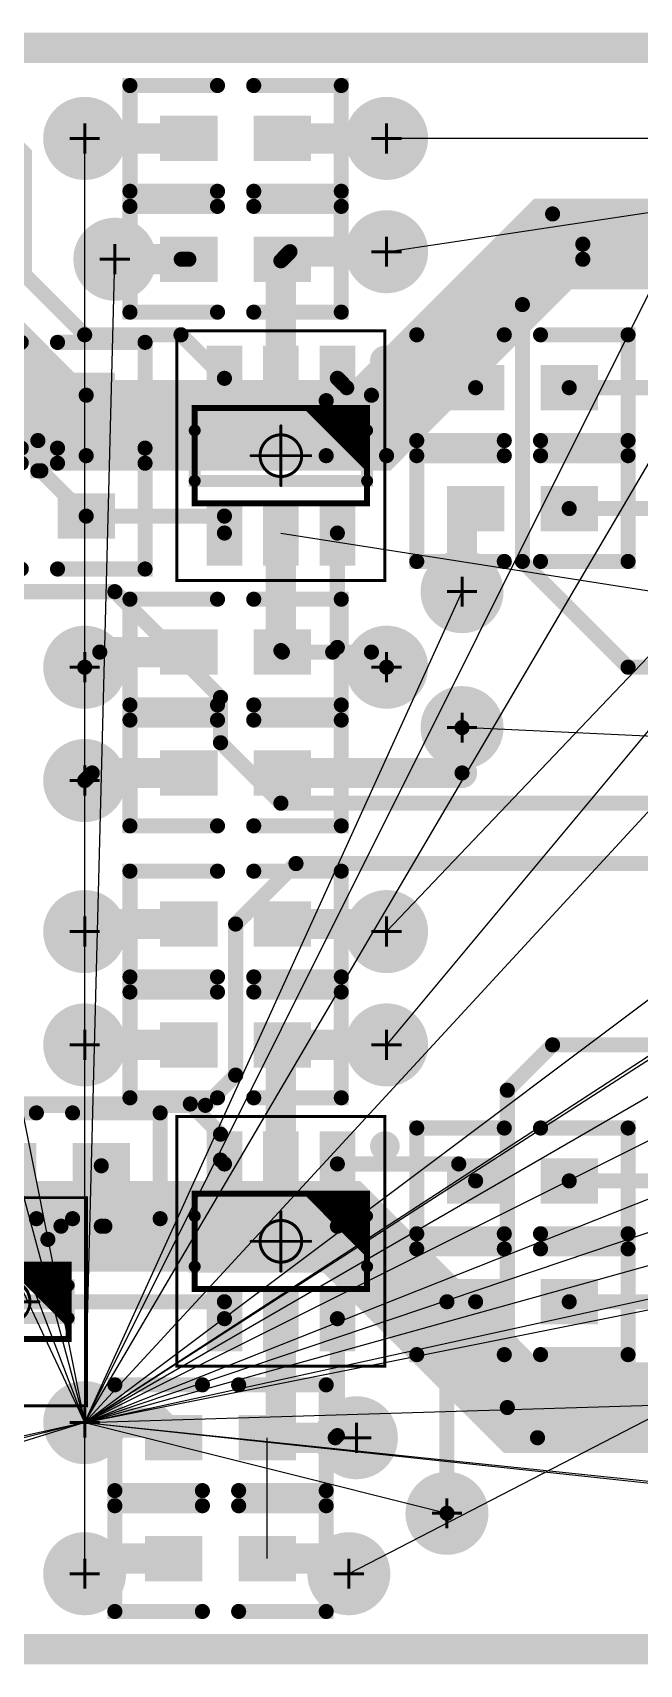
# Model space of a CAD drawing. Extents: x -523 to 10194, y -2797 to 6818.
# Drawn here: x 466 to 868, y -10 to 1070 of the extents above; entities that cross this region are included whole.
import ezdxf

# ---------------------------------------------------------------- set-up
doc = ezdxf.new("R2010")
doc.units = 0
for name, pattern in [('SIG_0', [2, 1, 1]), ('SIG_1', [2, 1, 1]), ('SIG_12', [2, 1, 1]), ('SIG_13', [2, 1, 1]), ('SIG_14', [2, 1, 1]), ('SIG_17', [2, 1, 1]), ('SIG_2', [2, 1, 1]), ('SIG_21', [2, 1, 1]), ('SIG_22', [2, 1, 1]), ('SIG_23', [2, 1, 1]), ('SIG_24', [2, 1, 1]), ('SIG_29', [2, 1, 1]), ('SIG_3', [2, 1, 1]), ('SIG_30', [2, 1, 1]), ('SIG_31', [2, 1, 1]), ('SIG_32', [2, 1, 1]), ('SIG_4', [2, 1, 1]), ('SIG_6', [2, 1, 1]), ('SIG_9', [2, 1, 1])]:
    doc.linetypes.add(name, pattern=pattern)
for name, color, linetype in [('BOARD_OUTLINE_00', 254, 'CONTINUOUS'), ('COPPER_02', 231, 'CONTINUOUS'), ('COPPER_03', 6, 'CONTINUOUS'), ('COPPER_04', 4, 'CONTINUOUS'), ('DRIL_NPLTE_THRU_01', 176, 'CONTINUOUS'), ('DRIL_NPLTE_THRU_02', 16, 'CONTINUOUS'), ('DRIL_NPLTE_THRU_05', 34, 'CONTINUOUS'), ('DRIL_NPLTE_THRU_06', 254, 'CONTINUOUS'), ('DRIL_PLTE_THRU_01', 176, 'CONTINUOUS'), ('DRIL_PLTE_THRU_02', 16, 'CONTINUOUS'), ('DRIL_PLTE_THRU_05', 34, 'CONTINUOUS'), ('DRIL_PLTE_THRU_06', 254, 'CONTINUOUS'), ('DRIL_SYMBOL', 254, 'CONTINUOUS'), ('LINK_00', 254, 'CONTINUOUS'), ('PADS_BOT', 57, 'CONTINUOUS'), ('PADS_INNER', 5, 'CONTINUOUS'), ('PADS_TOP', 5, 'CONTINUOUS'), ('PADS_XR_121', 176, 'CONTINUOUS'), ('PADS_XR_123', 183, 'CONTINUOUS'), ('PADS_XR_127', 43, 'CONTINUOUS'), ('PART_TOP_2DLINE_00', 254, 'CONTINUOUS'), ('PART_TOP_2DLINE_120', 6, 'CONTINUOUS'), ('PART_TOP_2DLINE_126', 254, 'CONTINUOUS'), ('PART_TOP_2DLINE_127', 43, 'CONTINUOUS'), ('TRACE_01', 5, 'CONTINUOUS'), ('TRACE_05', 43, 'CONTINUOUS'), ('TRACE_06', 1, 'CONTINUOUS'), ('VIAPTS', 254, 'CONTINUOUS')]:
    doc.layers.add(name, color=color, linetype=linetype)

# ---------------------------------------------------------------- blocks, each defined once
blk = doc.blocks.new('BOARD_9')
at = {"layer": 'BOARD_OUTLINE_00', "const_width": 20}
blk.add_lwpolyline([(20, 20), (2810, 20), (2810, -1040), (20, -1040)], close=True, dxfattribs=at)
blk = doc.blocks.new('SMOOTH_10')
at = {"const_width": 5}
blk.add_lwpolyline([(-2.5, 0, 1), (2.5, 0, 1)], format="xyb", close=True, dxfattribs=at)
blk = doc.blocks.new('COPPER_16')
at = {"layer": 'COPPER_02', "const_width": 10}
blk.add_lwpolyline([(0, 10), (-20, 10), (-110, 100), (-210, 100), (-250, 60), (-250, -110), (-180, -180), (-100, -180), (-80, -160), (-80, -130), (-50, -100), (-30, -100), (-10, -80), (0, -80)], close=True, dxfattribs=at)
at = {"layer": 'COPPER_02'}
for p in [(-210, 100), (-110, 100), (-250, 60), (-20, 10), (0, 10), (-10, -80), (0, -80), (-50, -100), (-30, -100), (-250, -110), (-80, -130), (-80, -160), (-180, -180), (-100, -180)]:
    blk.add_blockref('SMOOTH_10', p, dxfattribs=at)
blk = doc.blocks.new('COPPER_17')
at = {"layer": 'COPPER_03', "const_width": 10}
blk.add_lwpolyline([(0, 0), (-20, 0), (-110, 90), (-210, 90), (-250, 50), (-250, -120), (-180, -190), (-100, -190), (-80, -170), (-80, -140), (-50, -110), (-30, -110), (-10, -90), (0, -90)], close=True, dxfattribs=at)
at = {"layer": 'COPPER_03'}
for p in [(-210, 90), (-110, 90), (-250, 50), (-20, 0), (0, 0), (-10, -90), (0, -90), (-50, -110), (-30, -110), (-250, -120), (-80, -140), (-80, -170), (-180, -190), (-100, -190)]:
    blk.add_blockref('SMOOTH_10', p, dxfattribs=at)
blk = doc.blocks.new('COPPER_18')
at = {"layer": 'COPPER_04', "const_width": 10}
blk.add_lwpolyline([(0, 0), (-20, 0), (-110, 90), (-210, 90), (-250, 50), (-250, -120), (-180, -190), (-100, -190), (-80, -170), (-80, -140), (-50, -110), (-30, -110), (-10, -90), (0, -90)], close=True, dxfattribs=at)
at = {"layer": 'COPPER_04'}
for p in [(-210, 90), (-110, 90), (-250, 50), (-20, 0), (0, 0), (-10, -90), (0, -90), (-50, -110), (-30, -110), (-250, -120), (-80, -140), (-80, -170), (-180, -190), (-100, -190)]:
    blk.add_blockref('SMOOTH_10', p, dxfattribs=at)
blk = doc.blocks.new('COPPER_19')
at = {"layer": 'COPPER_02', "const_width": 10}
blk.add_lwpolyline([(10, 0), (-20, 0), (-110, 90), (-230, 90), (-260, 60), (-260, -150), (-240, -170), (-110, -170), (-20, -80), (10, -80)], close=True, dxfattribs=at)
at = {"layer": 'COPPER_02'}
for p in [(-230, 90), (-110, 90), (-260, 60), (-20, 0), (10, 0), (-20, -80), (10, -80), (-260, -150), (-240, -170), (-110, -170)]:
    blk.add_blockref('SMOOTH_10', p, dxfattribs=at)
blk = doc.blocks.new('COPPER_20')
at = {"layer": 'COPPER_03', "const_width": 10}
blk.add_lwpolyline([(0, 0), (-30, 0), (-120, 90), (-240, 90), (-270, 60), (-270, -150), (-250, -170), (-120, -170), (-30, -80), (0, -80)], close=True, dxfattribs=at)
at = {"layer": 'COPPER_03'}
for p in [(-240, 90), (-120, 90), (-270, 60), (-30, 0), (0, 0), (-30, -80), (0, -80), (-270, -150), (-250, -170), (-120, -170)]:
    blk.add_blockref('SMOOTH_10', p, dxfattribs=at)
blk = doc.blocks.new('COPPER_21')
at = {"layer": 'COPPER_04', "const_width": 10}
blk.add_lwpolyline([(0, 0), (-30, 0), (-120, 90), (-240, 90), (-270, 60), (-270, -150), (-250, -170), (-120, -170), (-30, -80), (0, -80)], close=True, dxfattribs=at)
at = {"layer": 'COPPER_04'}
for p in [(-240, 90), (-120, 90), (-270, 60), (-30, 0), (0, 0), (-30, -80), (0, -80), (-270, -150), (-250, -170), (-120, -170)]:
    blk.add_blockref('SMOOTH_10', p, dxfattribs=at)
blk = doc.blocks.new('COPPER_70')
at = {"layer": 'COPPER_02', "const_width": 20}
blk.add_lwpolyline([(0, 0), (2790, 0), (2790, -1060), (0, -1060), (0, 0)], dxfattribs=at)
blk = doc.blocks.new('COPPER_71')
at = {"layer": 'COPPER_03', "const_width": 10}
blk.add_lwpolyline([(0, 0), (2790, 0), (2790, -1060), (0, -1060), (0, 0)], dxfattribs=at)
blk = doc.blocks.new('COPPER_72')
at = {"layer": 'COPPER_04', "const_width": 10}
blk.add_lwpolyline([(0, 0), (0, 1060), (2790, 1060), (2790, 0), (0, 0)], dxfattribs=at)
blk = doc.blocks.new('SMOOTH_1$968503937')
at = {"const_width": 0.984}
blk.add_lwpolyline([(-0.5, 0, 1), (0.5, 0, 1)], format="xyb", close=True, dxfattribs=at)
blk = doc.blocks.new('SMOOTH_3$937007874')
at = {"const_width": 1.97}
blk.add_lwpolyline([(-1, 0, 1), (1, 0, 1)], format="xyb", close=True, dxfattribs=at)
blk = doc.blocks.new('SMOOTH_7$874015748')
at = {"const_width": 3.94}
blk.add_lwpolyline([(-2, 0, 1), (2, 0, 1)], format="xyb", close=True, dxfattribs=at)
blk = doc.blocks.new('PART_BODY_TOP_2')
at = {"layer": 'PART_TOP_2DLINE_120', "const_width": 1.97}
blk.add_lwpolyline([(-82.7, -68.9), (82.7, -68.9), (82.7, 68.9), (-82.7, 68.9)], close=True, dxfattribs=at)
blk.add_lwpolyline([(-13.8, 0, 1), (13.8, 0, 1)], format="xyb", close=True, dxfattribs=at)
for points in [[(0, -19.7), (0, 19.7)], [(-19.7, 0), (19.7, 0)]]:
    blk.add_lwpolyline(points, dxfattribs=at)
at = {"layer": 'PART_TOP_2DLINE_126', "const_width": 9.84}
blk.add_lwpolyline([(-67.9, 68.9, 1), (-58.1, 68.9, 1)], format="xyb", close=True, dxfattribs=at)
at = {"layer": 'PART_TOP_2DLINE_126', "const_width": 7.87}
blk.add_lwpolyline([(-16.7, -57.1), (16.7, -57.1), (16.7, 57.1), (-16.7, 57.1)], close=True, dxfattribs=at)
at = {"layer": 'PART_TOP_2DLINE_127', "const_width": 3.94}
for points in [[(-27.6, 57.1), (-31.5, 53.1)], [(-23.6, 57.1), (-31.5, 49.2)], [(-19.7, 57.1), (-31.5, 45.3)], [(-15.7, 57.1), (-31.5, 41.3)], [(-11.8, 57.1), (-31.5, 37.4)], [(-7.9, 57.1), (-31.5, 33.5)], [(-3.9, 57.1), (-31.5, 29.5)], [(0, 57.1), (-31.5, 25.6)], [(3.9, 57.1), (-31.5, 21.7)], [(7.9, 57.1), (-31.5, 17.7)]]:
    blk.add_lwpolyline(points, dxfattribs=at)
blk.add_lwpolyline([(-31.5, -57.1), (31.5, -57.1), (31.5, 57.1), (-31.5, 57.1)], close=True, dxfattribs=at)
at = {"layer": 'PART_TOP_2DLINE_120'}
for p in [(-82.7, 68.9), (82.7, 68.9), (0, 19.7), (-19.7, 0), (19.7, 0), (0, -19.7), (-82.7, -68.9), (82.7, -68.9)]:
    blk.add_blockref('SMOOTH_1$968503937', p, dxfattribs=at)
at = {"layer": 'PART_TOP_2DLINE_126'}
for p in [(-16.7, 57.1), (16.7, 57.1), (-16.7, -57.1), (16.7, -57.1)]:
    blk.add_blockref('SMOOTH_7$874015748', p, dxfattribs=at)
at = {"layer": 'PART_TOP_2DLINE_127'}
for p in [(-31.5, 57.1), (-31.5, 53.1), (-27.6, 57.1), (-23.6, 57.1), (-19.7, 57.1), (-15.7, 57.1), (-11.8, 57.1), (-7.9, 57.1), (-3.9, 57.1), (0, 57.1), (3.9, 57.1), (7.9, 57.1), (31.5, 57.1), (-31.5, 49.2), (-31.5, 45.3), (-31.5, 41.3), (-31.5, 37.4), (-31.5, 33.5), (-31.5, 29.5), (-31.5, 25.6), (-31.5, 21.7), (-31.5, 17.7), (-31.5, -57.1), (31.5, -57.1)]:
    blk.add_blockref('SMOOTH_3$937007874', p, dxfattribs=at)
blk = doc.blocks.new('DRIL_HOLE_0')
blk.add_lwpolyline([(0, 0, 1), (0, 0, 1)], format="xyb", close=True)
blk = doc.blocks.new('PAD_7')
blk.add_lwpolyline([(0, 0, 1), (0, 0, 1)], format="xyb", close=True)
blk = doc.blocks.new('PAD_8')
at = {"const_width": 23.6}
blk.add_lwpolyline([(-21.7, 0), (21.7, 0)], dxfattribs=at)
blk = doc.blocks.new('STK_TOP_6')
at = {"layer": 'DRIL_NPLTE_THRU_01'}
blk.add_blockref('DRIL_HOLE_0', (0, 0), dxfattribs=at)
at = {"layer": 'DRIL_NPLTE_THRU_02'}
blk.add_blockref('DRIL_HOLE_0', (0, 0), dxfattribs=at)
at = {"layer": 'DRIL_NPLTE_THRU_05'}
blk.add_blockref('DRIL_HOLE_0', (0, 0), dxfattribs=at)
at = {"layer": 'DRIL_NPLTE_THRU_06'}
blk.add_blockref('DRIL_HOLE_0', (0, 0), dxfattribs=at)
at = {"layer": 'PADS_BOT'}
blk.add_blockref('PAD_7', (0, 0), dxfattribs=at)
at = {"layer": 'PADS_INNER'}
blk.add_blockref('PAD_7', (0, 0), dxfattribs=at)
at = {"layer": 'PADS_TOP'}
blk.add_blockref('PAD_8', (0, 0), dxfattribs=at)
at = {"layer": 'PADS_XR_121'}
blk.add_blockref('PAD_8', (0, 0), dxfattribs=at)
at = {"layer": 'PADS_XR_123'}
blk.add_blockref('PAD_8', (0, 0), dxfattribs=at)
at = {"layer": 'PADS_XR_127'}
blk.add_blockref('PAD_8', (0, 0), dxfattribs=at)
blk = doc.blocks.new('SYM_TOP_4')
for name, p in [('PART_BODY_TOP_2', (0, 0)), ('STK_TOP_6', (-51.2, 37.4)), ('STK_TOP_6', (51.2, 37.4)), ('STK_TOP_6', (-51.2, 0)), ('STK_TOP_6', (51.2, 0)), ('STK_TOP_6', (-51.2, -37.4)), ('STK_TOP_6', (51.2, -37.4))]:
    blk.add_blockref(name, p)
blk = doc.blocks.new('PART_TOP_1')
blk.add_blockref('SYM_TOP_4', (0, 0))
blk = doc.blocks.new('PART_BODY_TOP_4')
at = {"layer": 'PART_TOP_2DLINE_00', "const_width": 10}
for points in [[(-12, 35), (-70, 35), (-70, -35), (-12, -35)], [(12, 35), (70, 35), (70, -35), (12, -35)]]:
    blk.add_lwpolyline(points, dxfattribs=at)
at = {"layer": 'PART_TOP_2DLINE_00'}
for p in [(-70, 35), (-12, 35), (12, 35), (70, 35), (-70, -35), (-12, -35), (12, -35), (70, -35)]:
    blk.add_blockref('SMOOTH_10', p, dxfattribs=at)
blk = doc.blocks.new('PAD_12')
at = {"const_width": 30}
blk.add_lwpolyline([(-19, 0), (19, 0)], dxfattribs=at)
blk = doc.blocks.new('STK_TOP_9')
at = {"layer": 'DRIL_PLTE_THRU_01'}
blk.add_blockref('DRIL_HOLE_0', (0, 0), dxfattribs=at)
at = {"layer": 'DRIL_PLTE_THRU_02'}
blk.add_blockref('DRIL_HOLE_0', (0, 0), dxfattribs=at)
at = {"layer": 'DRIL_PLTE_THRU_05'}
blk.add_blockref('DRIL_HOLE_0', (0, 0), dxfattribs=at)
at = {"layer": 'DRIL_PLTE_THRU_06'}
blk.add_blockref('DRIL_HOLE_0', (0, 0), dxfattribs=at)
at = {"layer": 'PADS_BOT'}
blk.add_blockref('PAD_7', (0, 0), dxfattribs=at)
at = {"layer": 'PADS_INNER'}
blk.add_blockref('PAD_7', (0, 0), dxfattribs=at)
at = {"layer": 'PADS_TOP'}
blk.add_blockref('PAD_12', (0, 0), dxfattribs=at)
blk = doc.blocks.new('SYM_TOP_6')
for name, p in [('PART_BODY_TOP_4', (0, 0)), ('STK_TOP_9', (-31, 0)), ('STK_TOP_9', (31, 0))]:
    blk.add_blockref(name, p)
blk = doc.blocks.new('PART_TOP_3')
blk.add_blockref('SYM_TOP_6', (0, 0))
blk = doc.blocks.new('PART_TOP_4')
blk.add_blockref('SYM_TOP_6', (0, 0))
blk = doc.blocks.new('PART_TOP_5')
blk.add_blockref('SYM_TOP_6', (0, 0))
blk = doc.blocks.new('PART_TOP_6')
blk.add_blockref('SYM_TOP_6', (0, 0))
blk = doc.blocks.new('PART_TOP_9')
blk.add_blockref('SYM_TOP_6', (0, 0))
blk = doc.blocks.new('PART_TOP_10')
blk.add_blockref('SYM_TOP_6', (0, 0))
blk = doc.blocks.new('PART_TOP_13')
blk.add_blockref('SYM_TOP_6', (0, 0))
blk = doc.blocks.new('PART_TOP_15')
blk.add_blockref('SYM_TOP_6', (0, 0))
blk = doc.blocks.new('PART_TOP_20')
blk.add_blockref('SYM_TOP_4', (0, 0))
blk = doc.blocks.new('PART_TOP_22')
blk.add_blockref('SYM_TOP_6', (0, 0))
blk = doc.blocks.new('PART_TOP_23')
blk.add_blockref('SYM_TOP_6', (0, 0))
blk = doc.blocks.new('PART_TOP_24')
blk.add_blockref('SYM_TOP_6', (0, 0))
blk = doc.blocks.new('PART_TOP_28')
blk.add_blockref('SYM_TOP_6', (0, 0))
blk = doc.blocks.new('PART_TOP_29')
blk.add_blockref('SYM_TOP_6', (0, 0))
blk = doc.blocks.new('PART_TOP_32')
blk.add_blockref('SYM_TOP_6', (0, 0))
blk = doc.blocks.new('PART_TOP_34')
blk.add_blockref('SYM_TOP_6', (0, 0))
blk = doc.blocks.new('PART_BODY_TOP_74')
at = {"layer": 'PART_TOP_2DLINE_120', "const_width": 1.97}
blk.add_lwpolyline([(-68.9, -51.2), (68.9, -51.2), (68.9, 51.2), (-68.9, 51.2)], close=True, dxfattribs=at)
blk.add_lwpolyline([(-13.8, 0, 1), (13.8, 0, 1)], format="xyb", close=True, dxfattribs=at)
for points in [[(0, -19.7), (0, 19.7)], [(-19.7, 0), (19.7, 0)]]:
    blk.add_lwpolyline(points, dxfattribs=at)
at = {"layer": 'PART_TOP_2DLINE_126', "const_width": 9.84}
blk.add_lwpolyline([(-54.1, 55.1, 1), (-44.3, 55.1, 1)], format="xyb", close=True, dxfattribs=at)
at = {"layer": 'PART_TOP_2DLINE_126', "const_width": 7.87}
blk.add_lwpolyline([(-10.8, -39.4), (10.8, -39.4), (10.8, 39.4), (-10.8, 39.4)], close=True, dxfattribs=at)
at = {"layer": 'PART_TOP_2DLINE_127', "const_width": 3.94}
for points in [[(-20.7, 39.4), (-24.6, 35.4)], [(-16.7, 39.4), (-24.6, 31.5)], [(-12.8, 39.4), (-24.6, 27.6)], [(-8.9, 39.4), (-24.6, 23.6)], [(-4.9, 39.4), (-24.6, 19.7)], [(-1, 39.4), (-24.6, 15.7)], [(3, 39.4), (-24.6, 11.8)], [(6.9, 39.4), (-24.6, 7.9)], [(10.8, 39.4), (-24.6, 3.9)], [(14.8, 39.4), (-24.6, 0)]]:
    blk.add_lwpolyline(points, dxfattribs=at)
blk.add_lwpolyline([(-24.6, -39.4), (24.6, -39.4), (24.6, 39.4), (-24.6, 39.4)], close=True, dxfattribs=at)
at = {"layer": 'PART_TOP_2DLINE_120'}
for p in [(-68.9, 51.2), (68.9, 51.2), (0, 19.7), (-19.7, 0), (19.7, 0), (0, -19.7), (-68.9, -51.2), (68.9, -51.2)]:
    blk.add_blockref('SMOOTH_1$968503937', p, dxfattribs=at)
at = {"layer": 'PART_TOP_2DLINE_126'}
for p in [(-10.8, 39.4), (10.8, 39.4), (-10.8, -39.4), (10.8, -39.4)]:
    blk.add_blockref('SMOOTH_7$874015748', p, dxfattribs=at)
at = {"layer": 'PART_TOP_2DLINE_127'}
for p in [(-24.6, 39.4), (-24.6, 35.4), (-24.6, 31.5), (-20.7, 39.4), (-16.7, 39.4), (-12.8, 39.4), (-8.9, 39.4), (-4.9, 39.4), (-1, 39.4), (3, 39.4), (6.9, 39.4), (10.8, 39.4), (14.8, 39.4), (24.6, 39.4), (-24.6, 27.6), (-24.6, 23.6), (-24.6, 19.7), (-24.6, 15.7), (-24.6, 11.8), (-24.6, 7.9), (-24.6, 3.9), (-24.6, 0), (-24.6, -39.4), (24.6, -39.4)]:
    blk.add_blockref('SMOOTH_3$937007874', p, dxfattribs=at)
blk = doc.blocks.new('PAD_21')
at = {"const_width": 19.7}
blk.add_lwpolyline([(-17.7, 0), (17.7, 0)], dxfattribs=at)
blk = doc.blocks.new('STK_TOP_32')
at = {"layer": 'DRIL_NPLTE_THRU_01'}
blk.add_blockref('DRIL_HOLE_0', (0, 0), dxfattribs=at)
at = {"layer": 'DRIL_NPLTE_THRU_02'}
blk.add_blockref('DRIL_HOLE_0', (0, 0), dxfattribs=at)
at = {"layer": 'DRIL_NPLTE_THRU_05'}
blk.add_blockref('DRIL_HOLE_0', (0, 0), dxfattribs=at)
at = {"layer": 'DRIL_NPLTE_THRU_06'}
blk.add_blockref('DRIL_HOLE_0', (0, 0), dxfattribs=at)
at = {"layer": 'PADS_BOT'}
blk.add_blockref('PAD_7', (0, 0), dxfattribs=at)
at = {"layer": 'PADS_INNER'}
blk.add_blockref('PAD_7', (0, 0), dxfattribs=at)
at = {"layer": 'PADS_TOP'}
blk.add_blockref('PAD_21', (0, 0), dxfattribs=at)
at = {"layer": 'PADS_XR_121'}
blk.add_blockref('PAD_21', (0, 0), dxfattribs=at)
at = {"layer": 'PADS_XR_123'}
blk.add_blockref('PAD_21', (0, 0), dxfattribs=at)
at = {"layer": 'PADS_XR_127'}
blk.add_blockref('PAD_21', (0, 0), dxfattribs=at)
blk = doc.blocks.new('SYM_TOP_10')
for name, p in [('PART_BODY_TOP_74', (0, 0)), ('STK_TOP_32', (-41.3, 25.6)), ('STK_TOP_32', (41.3, 0)), ('STK_TOP_32', (-41.3, -25.6))]:
    blk.add_blockref(name, p)
blk = doc.blocks.new('PART_TOP_52')
blk.add_blockref('SYM_TOP_10', (0, 0))
blk = doc.blocks.new('SMOOTH_20')
at = {"const_width": 10}
blk.add_lwpolyline([(-5, 0, 1), (5, 0, 1)], format="xyb", close=True, dxfattribs=at)
blk = doc.blocks.new('TRACE_66')
at = {"layer": 'TRACE_01', "linetype": 'SIG_1', "const_width": 10}
blk.add_lwpolyline([(631, 660), (690, 660)], dxfattribs=at)
at = {"layer": 'TRACE_01'}
for p in [(631, 660), (690, 660)]:
    blk.add_blockref('SMOOTH_10', p, dxfattribs=at)
blk = doc.blocks.new('TRACE_68')
at = {"layer": 'TRACE_01', "linetype": 'SIG_1', "const_width": 10}
blk.add_lwpolyline([(690, 660), (700, 650)], dxfattribs=at)
at = {"layer": 'TRACE_01'}
for p in [(690, 660), (700, 650)]:
    blk.add_blockref('SMOOTH_10', p, dxfattribs=at)
blk = doc.blocks.new('TRACE_62')
at = {"layer": 'TRACE_01', "linetype": 'SIG_1', "const_width": 10}
blk.add_lwpolyline([(664.3, 660), (667.4, 663.1), (667.4, 738.8)], dxfattribs=at)
at = {"layer": 'TRACE_01'}
for p in [(667.4, 738.8), (664.3, 660), (667.4, 663.1)]:
    blk.add_blockref('SMOOTH_10', p, dxfattribs=at)
blk = doc.blocks.new('TRACE_64')
at = {"layer": 'TRACE_01', "linetype": 'SIG_1', "const_width": 10}
blk.add_lwpolyline([(664.3, 660), (690, 660)], dxfattribs=at)
at = {"layer": 'TRACE_01'}
for p in [(664.3, 660), (690, 660)]:
    blk.add_blockref('SMOOTH_10', p, dxfattribs=at)
blk = doc.blocks.new('SMOOTH_60')
at = {"const_width": 30}
blk.add_lwpolyline([(-15, 0, 1), (15, 0, 1)], format="xyb", close=True, dxfattribs=at)
blk = doc.blocks.new('DRIL_SYMBOL_37')
at = {"layer": 'DRIL_SYMBOL', "const_width": 2}
for points in [[(0, -10), (0, 10)], [(-10, 0), (10, 0)]]:
    blk.add_lwpolyline(points, dxfattribs=at)
blk = doc.blocks.new('DRIL_HOLE_37')
at = {"const_width": 18.5}
blk.add_lwpolyline([(-9.25, 0, 1), (9.25, 0, 1)], format="xyb", close=True, dxfattribs=at)
blk.add_blockref('DRIL_SYMBOL_37', (0, 0))
blk = doc.blocks.new('PAD_22')
at = {"const_width": 27.5}
blk.add_lwpolyline([(0, -13.75, 1), (0, 13.75, 1)], format="xyb", close=True, dxfattribs=at)
blk = doc.blocks.new('STK_TOP_1')
at = {"layer": 'DRIL_PLTE_THRU_01'}
blk.add_blockref('DRIL_HOLE_37', (0, 0), dxfattribs=at)
at = {"layer": 'DRIL_PLTE_THRU_02'}
blk.add_blockref('DRIL_HOLE_37', (0, 0), dxfattribs=at)
at = {"layer": 'DRIL_PLTE_THRU_05'}
blk.add_blockref('DRIL_HOLE_37', (0, 0), dxfattribs=at)
at = {"layer": 'DRIL_PLTE_THRU_06'}
blk.add_blockref('DRIL_HOLE_37', (0, 0), dxfattribs=at)
at = {"layer": 'PADS_BOT'}
blk.add_blockref('PAD_22', (0, 0), dxfattribs=at)
at = {"layer": 'PADS_INNER'}
blk.add_blockref('PAD_22', (0, 0), dxfattribs=at)
at = {"layer": 'PADS_TOP'}
blk.add_blockref('PAD_22', (0, 0), dxfattribs=at)
blk = doc.blocks.new('SYM_TOP_1')
blk.add_blockref('STK_TOP_1', (0, 0))

msp = doc.modelspace()

# ---------------------------------------------------------------- linework, layer by layer
at = {"layer": 'LINK_00', "linetype": 'SIG_0'}
for p, q in [((500, 150), (100, 1000)), ((500, 150), (175, 1000)), ((500, 150), (1000, 1000)), ((500, 150), (925, 1000)), ((500, 150), (500, 1000)), ((500, 150), (520, 920)), ((500, 150), (1100, 800)), ((500, 150), (380, 750)), ((500, 150), (750, 700)), ((500, 150), (1200, 675)), ((500, 150), (500, 650)), ((500, 150), (1735, 639.3)), ((500, 150), (1330, 630)), ((500, 150), (1200, 600)), ((500, 150), (500, 575)), ((500, 150), (1735, 566.4)), ((500, 150), (400, 520)), ((500, 150), (1735, 493.6)), ((500, 150), (1000, 475)), ((500, 150), (500, 475)), ((500, 150), (1735, 420.7)), ((500, 150), (1000, 400)), ((500, 150), (500, 400)), ((500, 150), (1100, 270)), ((500, 150), (1480, 180)), ((500, 150), (100, 50)), ((500, 150), (175, 50)), ((500, 150), (360, 119)), ((500, 150), (1270, 70)), ((500, 150), (1200, 75)), ((500, 150), (740, 90)), ((500, 50), (500, 150))]:
    msp.add_line(p, q, dxfattribs=at)
at = {"layer": 'LINK_00', "linetype": 'SIG_2'}
for p, q in [((1200, 1000), (700, 475)), ((1200, 1000), (700, 400)), ((1200, 1000), (700, 1000)), ((700, 925), (1200, 1000))]:
    msp.add_line(p, q, dxfattribs=at)
at = {"layer": 'LINK_00', "linetype": 'SIG_1'}
for p, q in [((630, 738.8), (1069, 670)), ((1675.9, 566.4), (750, 610)), ((1675.9, 566.4), (675, 50)), ((621, 60), (621, 140))]:
    msp.add_line(p, q, dxfattribs=at)
at = {"layer": 'TRACE_01', "linetype": 'SIG_31', "const_width": 10}
msp.add_lwpolyline([(320, 990), (340, 1010), (440, 1010), (460, 990), (460, 910), (500, 870), (563.8, 870), (592.6, 841.2)], dxfattribs=at)
at = {"layer": 'TRACE_01', "linetype": 'SIG_0'}
for points, const_width in [([(500, 1000), (569, 1000)], 20), ([(520, 920), (564, 920)], 20), ([(564, 920), (569, 920)], 10), ([(750, 700), (750, 746), (759, 755)], 20), ([(510, 660), (569, 660)], 20), ([(500, 650), (510, 660)], 10), ([(505, 580), (569, 580)], 20), ([(500, 575), (505, 580)], 10), ([(500, 475), (505, 480), (569, 480)], 20), ([(500, 400), (569, 400)], 20), ([(740, 90), (740, 230), (759, 230)], 10), ([(500, 150), (549, 150), (559, 140)], 20), ([(500, 50), (510, 60), (559, 60)], 20)]:
    msp.add_lwpolyline(points, dxfattribs=dict(at, const_width=const_width))
at = {"layer": 'TRACE_01', "linetype": 'SIG_2'}
for points, const_width in [([(631, 1000), (700, 1000)], 20), ([(630, 919), (630, 841.2)], 20), ([(636, 925), (700, 925)], 20), ([(631, 920), (636, 925)], 10), ([(630, 919), (631, 920)], 10), ([(631, 480), (695, 480), (700, 475)], 20), ([(630, 321.2), (630, 392), (638, 400), (700, 400)], 20), ([(631, 400), (700, 400)], 20)]:
    msp.add_lwpolyline(points, dxfattribs=dict(at, const_width=const_width))
at = {"layer": 'TRACE_01', "linetype": 'SIG_6', "const_width": 10}
for points in [[(415.6, 971.3), (420, 966.9), (420, 911), (501, 830)], [(501, 830), (501, 790), (660, 790), (660, 826.4), (671.1, 837.5)], [(667.4, 841.2), (671.1, 837.5)], [(667.4, 841.2), (673.6, 835), (759, 835)]]:
    msp.add_lwpolyline(points, dxfattribs=at)
at = {"layer": 'TRACE_01', "linetype": 'SIG_4', "const_width": 10}
msp.add_lwpolyline([(821, 835), (906, 835), (910, 839)], dxfattribs=at)
at = {"layer": 'TRACE_01', "linetype": 'SIG_3', "const_width": 10}
for points in [[(439, 830), (469, 800), (469, 780), (471, 780), (501, 750)], [(501, 750), (592.6, 750), (592.6, 738.8)]]:
    msp.add_lwpolyline(points, dxfattribs=at)
at = {"layer": 'TRACE_01', "linetype": 'SIG_9', "const_width": 10}
msp.add_lwpolyline([(821, 755), (906, 755), (910, 751)], dxfattribs=at)
at = {"layer": 'TRACE_01', "linetype": 'SIG_1'}
for points, const_width in [([(630, 661), (630, 738.8)], 20), ([(630, 661), (631, 660)], 10), ([(750, 610), (750, 580)], 10), ([(631, 580), (750, 580)], 20), ([(625.6, 140), (630, 144.4), (630, 218.8)], 20), ([(666, 140), (667.4, 141.4), (667.4, 218.8)], 10), ([(621, 140), (680, 140)], 20), ([(625.6, 140), (680, 140)], 20), ([(666, 140), (680, 140)], 20), ([(621, 60), (665, 60), (675, 50)], 20)]:
    msp.add_lwpolyline(points, dxfattribs=dict(at, const_width=const_width))
at = {"layer": 'TRACE_01', "linetype": 'SIG_32', "const_width": 10}
msp.add_lwpolyline([(204.4, 460.9), (260, 460.9), (360, 360.9), (570, 360.9), (590, 340.9), (590, 323.8), (592.6, 321.2)], dxfattribs=at)
at = {"layer": 'TRACE_01', "linetype": 'SIG_13', "const_width": 10}
for points in [[(511, 320), (511, 280), (513.4, 280)], [(513.4, 280), (667.4, 280), (667.4, 321.2)], [(667.4, 321.2), (747.8, 321.2), (759, 310)], [(475.6, 271.3), (484.3, 280), (513.4, 280)], [(424.4, 271.3), (475.6, 271.3)]]:
    msp.add_lwpolyline(points, dxfattribs=at)
at = {"layer": 'TRACE_01', "linetype": 'SIG_14', "const_width": 10}
msp.add_lwpolyline([(821, 310), (909, 310), (910, 309)], dxfattribs=at)
at = {"layer": 'TRACE_01', "linetype": 'SIG_12', "const_width": 10}
msp.add_lwpolyline([(450.2, 230), (592.6, 230), (592.6, 218.8)], dxfattribs=at)
at = {"layer": 'TRACE_01', "linetype": 'SIG_17', "const_width": 10}
msp.add_lwpolyline([(821, 230), (901, 230), (910, 221)], dxfattribs=at)
at = {"layer": 'TRACE_05', "linetype": 'SIG_23', "const_width": 60}
msp.add_lwpolyline([(100, 810), (230, 810), (280, 860), (430, 860), (480, 810), (690, 810), (810, 930), (1430, 930), (1510, 800)], dxfattribs=at)
at = {"layer": 'TRACE_05', "linetype": 'SIG_24', "const_width": 60}
for points in [[(400, 450), (400, 280), (670, 280), (790, 160), (1280, 160), (1310, 190), (1390, 190), (1480, 280), (2050, 280)], [(175, 250), (280, 250), (310, 280), (670, 280), (790, 160), (1280, 160), (1310, 190), (1390, 190), (1480, 280), (2050, 280)]]:
    msp.add_lwpolyline(points, dxfattribs=at)
at = {"layer": 'TRACE_06', "linetype": 'SIG_29', "const_width": 10}
for points in [[(250, 660), (220, 660), (190, 690), (190, 750), (270, 830), (690, 830), (810, 950)], [(1853.1, 493.6), (1889.5, 530), (1960, 530), (1960, 600), (1600, 600), (1250, 950), (810, 950)]]:
    msp.add_lwpolyline(points, dxfattribs=at)
at = {"layer": 'TRACE_06', "linetype": 'SIG_21', "const_width": 10}
msp.add_lwpolyline([(250, 740), (310, 790), (700, 790), (830, 920), (1210, 920)], dxfattribs=at)
at = {"layer": 'TRACE_06', "linetype": 'SIG_22', "const_width": 10}
for points in [[(400, 660), (440, 700), (520, 700)], [(1230, 560), (630, 560), (590, 600), (590, 630), (520, 700)]]:
    msp.add_lwpolyline(points, dxfattribs=at)
at = {"layer": 'TRACE_06', "linetype": 'SIG_30', "const_width": 10}
for points in [[(580, 360), (350, 360), (330, 380), (330, 660)], [(580, 360), (600, 380), (600, 480), (640, 520), (1250, 520)]]:
    msp.add_lwpolyline(points, dxfattribs=at)

# ---------------------------------------------------------------- block references
for name, p in [('BOARD_9', (-20, 1040)), ('COPPER_70', (0, 1060)), ('COPPER_71', (0, 1060)), ('COPPER_72', (0, 0)), ('PART_TOP_10', (600, 1000)), ('PART_TOP_9', (600, 920)), ('COPPER_16', (1040, 830)), ('COPPER_17', (1040, 840)), ('COPPER_18', (1040, 840)), ('PART_TOP_13', (790, 835)), ('PART_TOP_5', (470, 830)), ('PART_TOP_6', (470, 750)), ('PART_TOP_15', (790, 755)), ('TRACE_62', (0, 0)), ('TRACE_66', (0, 0)), ('TRACE_64', (0, 0)), ('TRACE_68', (0, 0)), ('PART_TOP_29', (600, 480)), ('PART_TOP_28', (600, 400)), ('COPPER_19', (1040, 310)), ('COPPER_20', (1050, 310)), ('COPPER_21', (1050, 310)), ('PART_TOP_23', (480, 320)), ('PART_TOP_32', (790, 310)), ('PART_TOP_34', (790, 230))]:
    msp.add_blockref(name, p)
for name, p, rotation in [('PART_TOP_1', (630, 790), 270), ('PART_TOP_3', (600, 660), 180), ('PART_TOP_4', (600, 580), 180), ('PART_TOP_20', (630, 270), 270), ('PART_TOP_52', (450, 230), 270), ('PART_TOP_22', (590, 140), 180), ('PART_TOP_24', (590, 60), 180)]:
    msp.add_blockref(name, p, dxfattribs=dict(rotation=rotation))
at = {"layer": 'TRACE_01'}
for name, p in [('SMOOTH_20', (500, 1000)), ('SMOOTH_20', (569, 1000)), ('SMOOTH_20', (631, 1000)), ('SMOOTH_20', (700, 1000)), ('SMOOTH_20', (520, 920)), ('SMOOTH_20', (564, 920)), ('SMOOTH_20', (630, 919)), ('SMOOTH_20', (636, 925)), ('SMOOTH_10', (636, 925)), ('SMOOTH_20', (700, 925)), ('SMOOTH_10', (564, 920)), ('SMOOTH_10', (569, 920)), ('SMOOTH_10', (630, 919)), ('SMOOTH_10', (631, 920)), ('SMOOTH_10', (631, 920)), ('SMOOTH_10', (500, 870)), ('SMOOTH_10', (563.8, 870)), ('SMOOTH_10', (592.6, 841.2)), ('SMOOTH_20', (630, 841.2)), ('SMOOTH_10', (667.4, 841.2)), ('SMOOTH_10', (667.4, 841.2)), ('SMOOTH_10', (671.1, 837.5)), ('SMOOTH_10', (671.1, 837.5)), ('SMOOTH_10', (501, 830)), ('SMOOTH_10', (501, 830)), ('SMOOTH_10', (673.6, 835)), ('SMOOTH_10', (759, 835)), ('SMOOTH_10', (821, 835)), ('SMOOTH_10', (660, 826.4)), ('SMOOTH_10', (469, 800)), ('SMOOTH_10', (501, 790)), ('SMOOTH_10', (660, 790)), ('SMOOTH_10', (469, 780)), ('SMOOTH_10', (471, 780)), ('SMOOTH_20', (759, 755)), ('SMOOTH_10', (821, 755)), ('SMOOTH_10', (501, 750)), ('SMOOTH_10', (501, 750)), ('SMOOTH_10', (592.6, 750)), ('SMOOTH_20', (630, 738.8)), ('SMOOTH_20', (750, 746)), ('SMOOTH_10', (592.6, 738.8)), ('SMOOTH_20', (750, 700)), ('SMOOTH_20', (510, 660)), ('SMOOTH_20', (569, 660)), ('SMOOTH_20', (630, 661)), ('SMOOTH_10', (510, 660)), ('SMOOTH_10', (630, 661)), ('SMOOTH_10', (631, 660)), ('SMOOTH_10', (500, 650)), ('SMOOTH_10', (750, 610)), ('SMOOTH_20', (505, 580)), ('SMOOTH_10', (505, 580)), ('SMOOTH_20', (569, 580)), ('SMOOTH_20', (631, 580)), ('SMOOTH_20', (750, 580)), ('SMOOTH_10', (750, 580)), ('SMOOTH_10', (500, 575)), ('SMOOTH_20', (505, 480)), ('SMOOTH_20', (569, 480)), ('SMOOTH_20', (631, 480)), ('SMOOTH_20', (695, 480)), ('SMOOTH_20', (500, 475)), ('SMOOTH_20', (700, 475)), ('SMOOTH_20', (500, 400)), ('SMOOTH_20', (569, 400)), ('SMOOTH_20', (630, 392)), ('SMOOTH_20', (631, 400)), ('SMOOTH_20', (638, 400)), ('SMOOTH_20', (700, 400)), ('SMOOTH_20', (700, 400)), ('SMOOTH_10', (570, 360.9)), ('SMOOTH_10', (590, 340.9)), ('SMOOTH_10', (511, 320)), ('SMOOTH_10', (590, 323.8)), ('SMOOTH_10', (592.6, 321.2)), ('SMOOTH_20', (630, 321.2)), ('SMOOTH_10', (667.4, 321.2)), ('SMOOTH_10', (667.4, 321.2)), ('SMOOTH_10', (747.8, 321.2)), ('SMOOTH_10', (759, 310)), ('SMOOTH_10', (821, 310)), ('SMOOTH_10', (484.3, 280)), ('SMOOTH_10', (511, 280)), ('SMOOTH_10', (513.4, 280)), ('SMOOTH_10', (513.4, 280)), ('SMOOTH_10', (513.4, 280)), ('SMOOTH_10', (667.4, 280)), ('SMOOTH_10', (475.6, 271.3)), ('SMOOTH_10', (475.6, 271.3)), ('SMOOTH_10', (592.6, 230)), ('SMOOTH_20', (630, 218.8)), ('SMOOTH_10', (740, 230)), ('SMOOTH_10', (759, 230)), ('SMOOTH_10', (821, 230)), ('SMOOTH_10', (592.6, 218.8)), ('SMOOTH_10', (667.4, 218.8)), ('SMOOTH_20', (500, 150)), ('SMOOTH_20', (549, 150)), ('SMOOTH_20', (630, 144.4)), ('SMOOTH_20', (559, 140)), ('SMOOTH_20', (621, 140)), ('SMOOTH_20', (625.6, 140)), ('SMOOTH_20', (625.6, 140)), ('SMOOTH_20', (666, 140)), ('SMOOTH_10', (666, 140)), ('SMOOTH_10', (667.4, 141.4)), ('SMOOTH_20', (680, 140)), ('SMOOTH_20', (680, 140)), ('SMOOTH_20', (680, 140)), ('SMOOTH_10', (740, 90)), ('SMOOTH_20', (510, 60)), ('SMOOTH_20', (559, 60)), ('SMOOTH_20', (621, 60)), ('SMOOTH_20', (665, 60)), ('SMOOTH_20', (500, 50)), ('SMOOTH_20', (675, 50))]:
    msp.add_blockref(name, p, dxfattribs=at)
at = {"layer": 'TRACE_05'}
for p in [(810, 930), (480, 810), (690, 810), (670, 280), (670, 280), (790, 160), (790, 160)]:
    msp.add_blockref('SMOOTH_60', p, dxfattribs=at)
at = {"layer": 'TRACE_06'}
for p in [(810, 950), (810, 950), (830, 920), (690, 830), (700, 790), (520, 700), (520, 700), (590, 630), (590, 600), (630, 560), (640, 520), (600, 480), (600, 380), (580, 360), (580, 360)]:
    msp.add_blockref('SMOOTH_10', p, dxfattribs=at)
at = {"layer": 'VIAPTS', "linetype": 'SIG_0'}
for p in [(500, 1000), (520, 920), (750, 700), (500, 650), (500, 575), (500, 475), (500, 400), (500, 150), (740, 90), (500, 50)]:
    msp.add_blockref('SYM_TOP_1', p, dxfattribs=at)
at = {"layer": 'VIAPTS', "linetype": 'SIG_2'}
for p in [(700, 1000), (700, 925), (700, 475), (700, 400)]:
    msp.add_blockref('SYM_TOP_1', p, dxfattribs=at)
at = {"layer": 'VIAPTS', "linetype": 'SIG_1'}
for p in [(700, 650), (750, 610), (680, 140), (675, 50)]:
    msp.add_blockref('SYM_TOP_1', p, dxfattribs=at)

doc.saveas('drawing.dxf')
